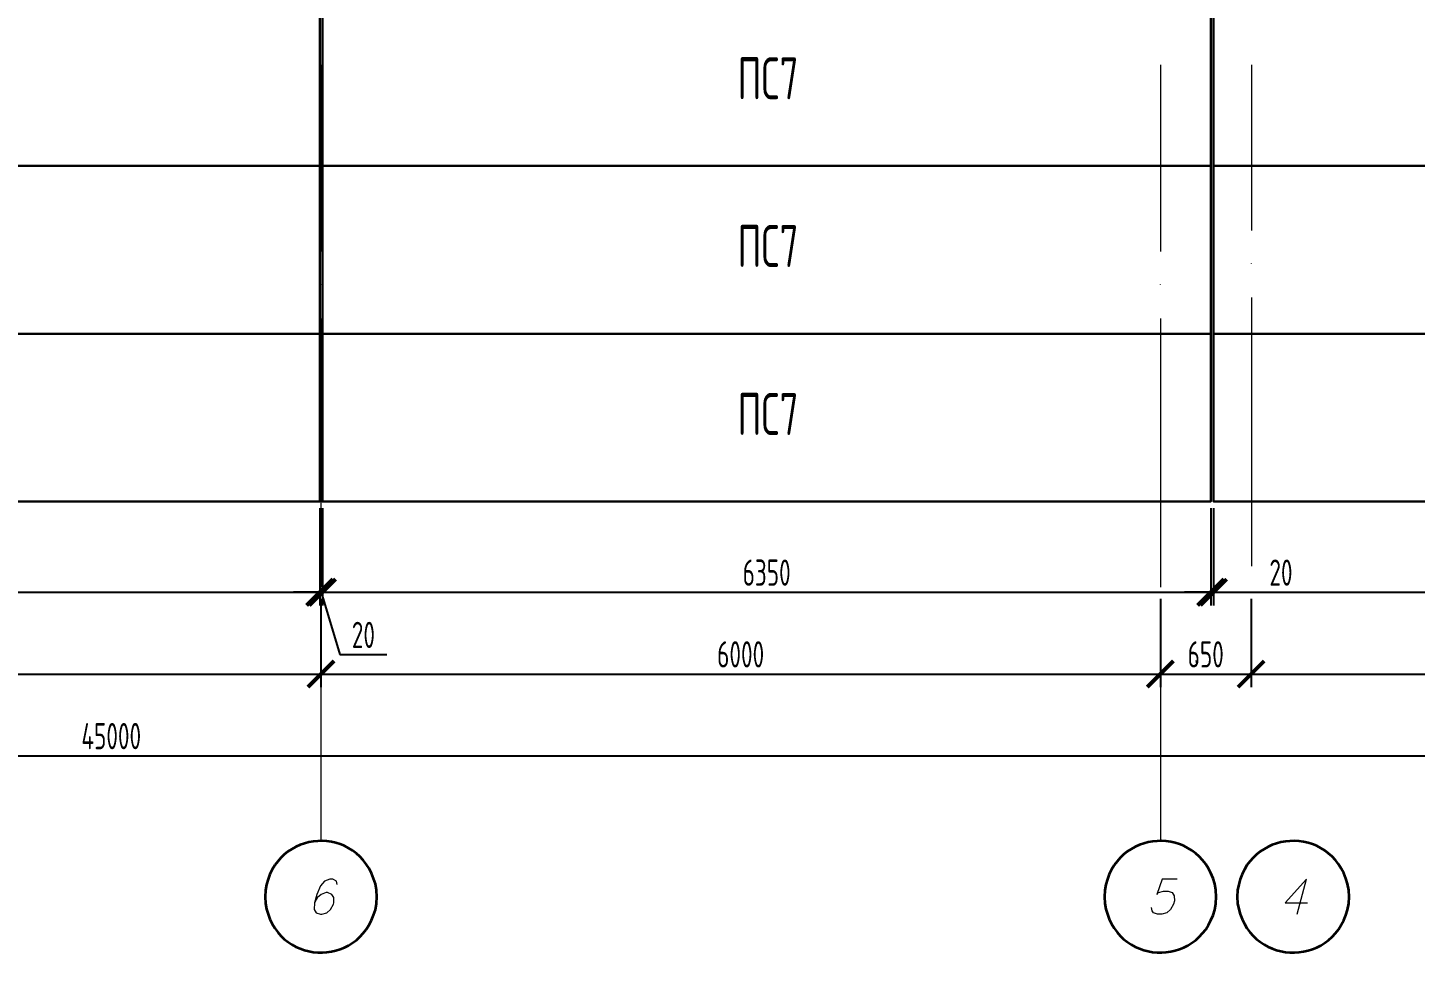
# Model space of a CAD drawing. Header units: millimetres. Extents: x 148937 to 2048786, y 870 to 351006.
# Drawn here: x 676127 to 686045, y 238842 to 245578 of the extents above; entities that cross this region are included whole.
import ezdxf

# ---------------------------------------------------------------- set-up
doc = ezdxf.new("R2010")
doc.units = ezdxf.units.MM
doc.layers.get('Defpoints').update_dxf_attribs({"color": 4})
doc.layers.add('PDF _Геометрия', color=7, linetype='Continuous')
doc.layers.add('PDF _Сплошная заливка', color=7, linetype='Continuous', true_color=0x007eff)
doc.layers.add('Размер', color=72, linetype='Continuous', lineweight=0)
doc.layers.add('Текстовые примечания', color=52, linetype='Continuous', lineweight=25)
doc.styles.add('_PP_Text Style', font='cs_gost2304.shx', dxfattribs={"width": 0.8})
doc.dimstyles.new('_PP_DIM Style', dxfattribs={"dimtxt": 2.5, "dimasz": 2.5, "dimexe": 1.25, "dimexo": 0.625, "dimtad": 1, "dimdec": 0, "dimrnd": 0.001, "dimtxsty": '_PP_Text Style', "dimblk": 'ARCHTICK', "dimcen": 2.5, "dimdle": 2, "dimadec": 0, "dimazin": 2, "dimtfac": 0.75, "dimtdec": 0, "dimtmove": 1, "dimatfit": 3, "dimfxl": 1, "dimtfill": 1, "dimtolj": 1, "dimarcsym": 0})

# ---------------------------------------------------------------- blocks, each defined once
blk = doc.blocks.new('_ArchTick')
at = {"color": 0, "linetype": 'ByBlock', "const_width": 0.15}
blk.add_lwpolyline([(-0.5, -0.5), (0.5, 0.5)], dxfattribs=at)
blk = doc.blocks.new('*D349')
at = {"layer": 'Defpoints', "color": 0, "ltscale": 75, "transparency": 16777216}
for p in [(654225.2, 240958.8), (699222, 240958.8), (699222, 240374.5)]:
    blk.add_point(p, dxfattribs=at)
at = {"layer": 'Размер', "color": 0, "lineweight": -2, "ltscale": 75, "transparency": 16777216}
for p, q in [((654225.2, 240912), (654225.2, 240280.8)), ((699222, 240912), (699222, 240280.8)), ((654075.2, 240374.5), (699372, 240374.5))]:
    blk.add_line(p, q, dxfattribs=at)
at = {"layer": 'Размер', "color": 0, "lineweight": -2, "ltscale": 75, "transparency": 16777216, "xscale": 187.5, "yscale": 187.5, "zscale": 187.5, "rotation": 180}
blk.add_blockref('_ArchTick', (654225.2, 240374.5), dxfattribs=at)
at = {"layer": 'Размер', "color": 0, "lineweight": -2, "ltscale": 75, "transparency": 16777216, "xscale": 187.5, "yscale": 187.5, "zscale": 187.5}
blk.add_blockref('_ArchTick', (699222, 240374.5), dxfattribs=at)
at = {"layer": 'Размер', "color": 0, "ltscale": 75, "transparency": 16777216, "insert": (676723.6, 240515.1), "char_height": 187.5, "attachment_point": 5, "style": '_PP_Text Style', "bg_fill": 3, "box_fill_scale": 1.1, "bg_fill_color": 256, "bg_fill_true_color": 13158600, "bg_fill_transparency": 0}
blk.add_mtext('\\A1;45000', dxfattribs=at)
blk = doc.blocks.new('*D271')
at = {"layer": 'Defpoints', "color": 0, "ltscale": 75, "transparency": 16777216}
for p in [(672223.1, 241543.2), (678223.1, 241543.2), (678223.1, 240958.8)]:
    blk.add_point(p, dxfattribs=at)
at = {"layer": 'Размер', "color": 0, "lineweight": -2, "ltscale": 75, "transparency": 16777216}
for p, q in [((672223.1, 241496.3), (672223.1, 240865.1)), ((678223.1, 241496.3), (678223.1, 240865.1)), ((672073.1, 240958.8), (678373.1, 240958.8))]:
    blk.add_line(p, q, dxfattribs=at)
at = {"layer": 'Размер', "color": 0, "lineweight": -2, "ltscale": 75, "transparency": 16777216, "xscale": 187.5, "yscale": 187.5, "zscale": 187.5, "rotation": 180}
blk.add_blockref('_ArchTick', (672223.1, 240958.8), dxfattribs=at)
at = {"layer": 'Размер', "color": 0, "lineweight": -2, "ltscale": 75, "transparency": 16777216, "xscale": 187.5, "yscale": 187.5, "zscale": 187.5}
blk.add_blockref('_ArchTick', (678223.1, 240958.8), dxfattribs=at)
at = {"layer": 'Размер', "color": 0, "ltscale": 75, "transparency": 16777216, "insert": (675223.1, 241099.5), "char_height": 187.5, "attachment_point": 5, "style": '_PP_Text Style', "bg_fill": 3, "box_fill_scale": 1.1, "bg_fill_color": 256, "bg_fill_true_color": 13158600, "bg_fill_transparency": 0}
blk.add_mtext('\\A1;6000', dxfattribs=at)
blk = doc.blocks.new('*D272')
at = {"layer": 'Defpoints', "color": 0, "ltscale": 75, "transparency": 16777216}
for p in [(678223.1, 241543.2), (684223.1, 241543.2), (684223.1, 240958.8)]:
    blk.add_point(p, dxfattribs=at)
at = {"layer": 'Размер', "color": 0, "lineweight": -2, "ltscale": 75, "transparency": 16777216}
for p, q in [((678223.1, 241496.3), (678223.1, 240865.1)), ((684223.1, 241496.3), (684223.1, 240865.1)), ((678073.1, 240958.8), (684373.1, 240958.8))]:
    blk.add_line(p, q, dxfattribs=at)
at = {"layer": 'Размер', "color": 0, "lineweight": -2, "ltscale": 75, "transparency": 16777216, "xscale": 187.5, "yscale": 187.5, "zscale": 187.5, "rotation": 180}
blk.add_blockref('_ArchTick', (678223.1, 240958.8), dxfattribs=at)
at = {"layer": 'Размер', "color": 0, "lineweight": -2, "ltscale": 75, "transparency": 16777216, "xscale": 187.5, "yscale": 187.5, "zscale": 187.5}
blk.add_blockref('_ArchTick', (684223.1, 240958.8), dxfattribs=at)
at = {"layer": 'Размер', "color": 0, "ltscale": 75, "transparency": 16777216, "insert": (681223.1, 241099.5), "char_height": 187.5, "attachment_point": 5, "style": '_PP_Text Style', "bg_fill": 3, "box_fill_scale": 1.1, "bg_fill_color": 256, "bg_fill_true_color": 13158600, "bg_fill_transparency": 0}
blk.add_mtext('\\A1;6000', dxfattribs=at)
blk = doc.blocks.new('*D351')
at = {"layer": 'Defpoints', "color": 0, "ltscale": 75, "transparency": 16777216}
for p in [(684223.1, 241543.2), (684872, 241543.2), (684872, 240958.8)]:
    blk.add_point(p, dxfattribs=at)
at = {"layer": 'Размер', "color": 0, "lineweight": -2, "ltscale": 75, "transparency": 16777216}
for p, q in [((684223.1, 241496.3), (684223.1, 240865.1)), ((684872, 241496.3), (684872, 240865.1)), ((684073.1, 240958.8), (685022, 240958.8))]:
    blk.add_line(p, q, dxfattribs=at)
at = {"layer": 'Размер', "color": 0, "lineweight": -2, "ltscale": 75, "transparency": 16777216, "xscale": 187.5, "yscale": 187.5, "zscale": 187.5, "rotation": 180}
blk.add_blockref('_ArchTick', (684223.1, 240958.8), dxfattribs=at)
at = {"layer": 'Размер', "color": 0, "lineweight": -2, "ltscale": 75, "transparency": 16777216, "xscale": 187.5, "yscale": 187.5, "zscale": 187.5}
blk.add_blockref('_ArchTick', (684872, 240958.8), dxfattribs=at)
at = {"layer": 'Размер', "color": 0, "ltscale": 75, "transparency": 16777216, "insert": (684547.5, 241099.5), "char_height": 187.5, "attachment_point": 5, "style": '_PP_Text Style', "bg_fill": 3, "box_fill_scale": 1.1, "bg_fill_color": 256, "bg_fill_true_color": 13158600, "bg_fill_transparency": 0}
blk.add_mtext('\\A1;650', dxfattribs=at)
blk = doc.blocks.new('*D273')
at = {"layer": 'Defpoints', "color": 0, "ltscale": 75, "transparency": 16777216}
for p in [(684872, 241543.2), (689222, 241543.2), (689222, 240958.8)]:
    blk.add_point(p, dxfattribs=at)
at = {"layer": 'Размер', "color": 0, "lineweight": -2, "ltscale": 75, "transparency": 16777216}
for p, q in [((684872, 241496.3), (684872, 240865.1)), ((689222, 241496.3), (689222, 240865.1)), ((684722, 240958.8), (689372, 240958.8))]:
    blk.add_line(p, q, dxfattribs=at)
at = {"layer": 'Размер', "color": 0, "lineweight": -2, "ltscale": 75, "transparency": 16777216, "xscale": 187.5, "yscale": 187.5, "zscale": 187.5, "rotation": 180}
blk.add_blockref('_ArchTick', (684872, 240958.8), dxfattribs=at)
at = {"layer": 'Размер', "color": 0, "lineweight": -2, "ltscale": 75, "transparency": 16777216, "xscale": 187.5, "yscale": 187.5, "zscale": 187.5}
blk.add_blockref('_ArchTick', (689222, 240958.8), dxfattribs=at)
at = {"layer": 'Размер', "color": 0, "ltscale": 75, "transparency": 16777216, "insert": (687047, 241099.5), "char_height": 187.5, "attachment_point": 5, "style": '_PP_Text Style', "bg_fill": 3, "box_fill_scale": 1.1, "bg_fill_color": 256, "bg_fill_true_color": 13158600, "bg_fill_transparency": 0}
blk.add_mtext('\\A1;4350', dxfattribs=at)
blk = doc.blocks.new('*D358')
at = {"layer": 'Defpoints', "color": 0, "ltscale": 75, "transparency": 16777216}
for p in [(672233.8, 242191.9), (678214.5, 242191.9), (678214.5, 241543.2)]:
    blk.add_point(p, dxfattribs=at)
at = {"layer": 'Размер', "color": 0, "lineweight": -2, "ltscale": 75, "transparency": 16777216}
for p, q in [((672233.8, 242145), (672233.8, 241449.4)), ((678214.5, 242145), (678214.5, 241449.4)), ((672083.8, 241543.2), (678364.5, 241543.2))]:
    blk.add_line(p, q, dxfattribs=at)
at = {"layer": 'Размер', "color": 0, "lineweight": -2, "ltscale": 75, "transparency": 16777216, "xscale": 187.5, "yscale": 187.5, "zscale": 187.5, "rotation": 180}
blk.add_blockref('_ArchTick', (672233.8, 241543.2), dxfattribs=at)
at = {"layer": 'Размер', "color": 0, "lineweight": -2, "ltscale": 75, "transparency": 16777216, "xscale": 187.5, "yscale": 187.5, "zscale": 187.5}
blk.add_blockref('_ArchTick', (678214.5, 241543.2), dxfattribs=at)
at = {"layer": 'Размер', "color": 0, "ltscale": 75, "transparency": 16777216, "insert": (675224.2, 241683.8), "char_height": 187.5, "attachment_point": 5, "style": '_PP_Text Style', "bg_fill": 3, "box_fill_scale": 1.1, "bg_fill_color": 256, "bg_fill_true_color": 13158600, "bg_fill_transparency": 0}
blk.add_mtext('\\A1;5980', dxfattribs=at)
blk = doc.blocks.new('*D359')
at = {"layer": 'Defpoints', "color": 0, "ltscale": 75, "transparency": 16777216}
for p in [(678214.5, 242191.9), (678233.8, 242191.9), (678233.8, 241543.2)]:
    blk.add_point(p, dxfattribs=at)
at = {"layer": 'Размер', "color": 0, "lineweight": -2, "ltscale": 75, "transparency": 16777216}
for p, q in [((678214.5, 242145), (678214.5, 241449.4)), ((678233.8, 242145), (678233.8, 241449.4)), ((678214.5, 241543.2), (678027, 241543.2)), ((678214.5, 241543.2), (678233.8, 241543.2)), ((678214.5, 241543.2), (678233.8, 241543.2)), ((678224.2, 241543.2), (678357.8, 241097.8)), ((678233.8, 241543.2), (678421.3, 241543.2)), ((678357.8, 241097.8), (678694.4, 241097.8))]:
    blk.add_line(p, q, dxfattribs=at)
at = {"layer": 'Размер', "color": 0, "lineweight": -2, "ltscale": 75, "transparency": 16777216, "xscale": 187.5, "yscale": 187.5, "zscale": 187.5}
blk.add_blockref('_ArchTick', (678214.5, 241543.2), dxfattribs=at)
at = {"layer": 'Размер', "color": 0, "lineweight": -2, "ltscale": 75, "transparency": 16777216, "xscale": 187.5, "yscale": 187.5, "zscale": 187.5, "rotation": 180}
blk.add_blockref('_ArchTick', (678233.8, 241543.2), dxfattribs=at)
at = {"layer": 'Размер', "color": 0, "ltscale": 75, "transparency": 16777216, "insert": (678526.1, 241238.5), "char_height": 187.5, "attachment_point": 5, "style": '_PP_Text Style', "bg_fill": 3, "box_fill_scale": 1.1, "bg_fill_color": 256, "bg_fill_true_color": 13158600, "bg_fill_transparency": 0}
blk.add_mtext('\\A1;20', dxfattribs=at)
blk = doc.blocks.new('*D360')
at = {"layer": 'Defpoints', "color": 0, "ltscale": 75, "transparency": 16777216}
for p in [(678233.8, 242191.9), (684584, 242191.9), (684584, 241543.2)]:
    blk.add_point(p, dxfattribs=at)
at = {"layer": 'Размер', "color": 0, "lineweight": -2, "ltscale": 75, "transparency": 16777216}
for p, q in [((678233.8, 242145), (678233.8, 241449.4)), ((684584, 242145), (684584, 241449.4)), ((678083.8, 241543.2), (684734, 241543.2))]:
    blk.add_line(p, q, dxfattribs=at)
at = {"layer": 'Размер', "color": 0, "lineweight": -2, "ltscale": 75, "transparency": 16777216, "xscale": 187.5, "yscale": 187.5, "zscale": 187.5, "rotation": 180}
blk.add_blockref('_ArchTick', (678233.8, 241543.2), dxfattribs=at)
at = {"layer": 'Размер', "color": 0, "lineweight": -2, "ltscale": 75, "transparency": 16777216, "xscale": 187.5, "yscale": 187.5, "zscale": 187.5}
blk.add_blockref('_ArchTick', (684584, 241543.2), dxfattribs=at)
at = {"layer": 'Размер', "color": 0, "ltscale": 75, "transparency": 16777216, "insert": (681408.9, 241683.8), "char_height": 187.5, "attachment_point": 5, "style": '_PP_Text Style', "bg_fill": 3, "box_fill_scale": 1.1, "bg_fill_color": 256, "bg_fill_true_color": 13158600, "bg_fill_transparency": 0}
blk.add_mtext('\\A1;6350', dxfattribs=at)
blk = doc.blocks.new('*D361')
at = {"layer": 'Defpoints', "color": 0, "ltscale": 75, "transparency": 16777216}
for p in [(684584, 242191.9), (684603.3, 242191.9), (684603.3, 241543.2)]:
    blk.add_point(p, dxfattribs=at)
at = {"layer": 'Размер', "color": 0, "lineweight": -2, "ltscale": 75, "transparency": 16777216}
for p, q in [((684584, 242145), (684584, 241449.4)), ((684603.3, 242145), (684603.3, 241449.4)), ((684584, 241543.2), (684396.5, 241543.2)), ((684584, 241543.2), (684603.3, 241543.2)), ((684603.3, 241543.2), (684790.8, 241543.2))]:
    blk.add_line(p, q, dxfattribs=at)
at = {"layer": 'Размер', "color": 0, "lineweight": -2, "ltscale": 75, "transparency": 16777216, "xscale": 187.5, "yscale": 187.5, "zscale": 187.5}
blk.add_blockref('_ArchTick', (684584, 241543.2), dxfattribs=at)
at = {"layer": 'Размер', "color": 0, "lineweight": -2, "ltscale": 75, "transparency": 16777216, "xscale": 187.5, "yscale": 187.5, "zscale": 187.5, "rotation": 180}
blk.add_blockref('_ArchTick', (684603.3, 241543.2), dxfattribs=at)
at = {"layer": 'Размер', "color": 0, "ltscale": 75, "transparency": 16777216, "insert": (685085.3, 241683.8), "char_height": 187.5, "attachment_point": 5, "style": '_PP_Text Style', "bg_fill": 3, "box_fill_scale": 1.1, "bg_fill_color": 256, "bg_fill_true_color": 13158600, "bg_fill_transparency": 0}
blk.add_mtext('\\A1;20', dxfattribs=at)
blk = doc.blocks.new('*D362')
at = {"layer": 'Defpoints', "color": 0, "ltscale": 75, "transparency": 16777216}
for p in [(684603.3, 242191.9), (689213.4, 242191.9), (689213.4, 241543.2)]:
    blk.add_point(p, dxfattribs=at)
at = {"layer": 'Размер', "color": 0, "lineweight": -2, "ltscale": 75, "transparency": 16777216}
for p, q in [((684603.3, 242145), (684603.3, 241449.4)), ((689213.4, 242145), (689213.4, 241449.4)), ((684453.3, 241543.2), (689363.4, 241543.2))]:
    blk.add_line(p, q, dxfattribs=at)
at = {"layer": 'Размер', "color": 0, "lineweight": -2, "ltscale": 75, "transparency": 16777216, "xscale": 187.5, "yscale": 187.5, "zscale": 187.5, "rotation": 180}
blk.add_blockref('_ArchTick', (684603.3, 241543.2), dxfattribs=at)
at = {"layer": 'Размер', "color": 0, "lineweight": -2, "ltscale": 75, "transparency": 16777216, "xscale": 187.5, "yscale": 187.5, "zscale": 187.5}
blk.add_blockref('_ArchTick', (689213.4, 241543.2), dxfattribs=at)
at = {"layer": 'Размер', "color": 0, "ltscale": 75, "transparency": 16777216, "insert": (686908.4, 241683.8), "char_height": 187.5, "attachment_point": 5, "style": '_PP_Text Style', "bg_fill": 3, "box_fill_scale": 1.1, "bg_fill_color": 256, "bg_fill_true_color": 13158600, "bg_fill_transparency": 0}
blk.add_mtext('\\A1;4610', dxfattribs=at)

msp = doc.modelspace()

# ---------------------------------------------------------------- linework, layer by layer
at = {"layer": 'PDF _Геометрия', "color": 7, "lineweight": 30}
for points in [[(672233.82754, 245790.20235), (672233.82754, 244591.49185), (678214.49045, 244591.49185), (678214.49045, 245790.20235)], [(678233.82536, 245790.20235), (678233.82536, 244591.49185), (684583.98355, 244591.49185), (684583.98355, 245790.20235)], [(684603.31624, 245790.20235), (684603.31624, 244591.49185), (689213.41058, 244591.49185), (689213.41058, 245790.20235)], [(672233.82754, 244591.49158), (672233.82754, 243390.63281), (678214.49045, 243390.63281), (678214.49045, 244591.49158)], [(678233.82536, 244591.49158), (678233.82536, 243390.63281), (684583.98355, 243390.63281), (684583.98355, 244591.49158)], [(672233.82754, 243390.63242), (672233.82754, 242191.92191), (678214.49045, 242191.92191), (678214.49045, 243390.63242)], [(678233.82536, 243390.63242), (678233.82536, 242191.92191), (684583.98355, 242191.92191), (684583.98355, 243390.63242)], [(684603.31624, 243390.63242), (684603.31624, 242191.92191), (689213.41076, 242191.92191), (689213.41076, 243390.63242)]]:
    msp.add_lwpolyline(points, close=True, dxfattribs=at)
at = {"layer": 'PDF _Геометрия', "color": 7, "lineweight": 5}
for points in [[(678223.08247, 245313.29506), (678223.08247, 243979.24635)], [(684223.08029, 245313.29506), (684223.08029, 243979.24635)], [(684873.99272, 245313.29506), (684873.99272, 244129.62211)], [(684873.99272, 243891.17003), (684873.99272, 243893.31826)], [(678223.08247, 243740.79372), (678223.08247, 243742.94195)], [(684223.08029, 243740.79372), (684223.08029, 243742.94195)], [(684873.99272, 243650.5675), (684873.99272, 241730.05286)], [(678223.08247, 243500.19229), (678223.08247, 241579.67764)], [(684223.08029, 243500.19229), (684223.08029, 241579.67764)], [(684873.99272, 241489.45196), (684873.99272, 241491.60018)], [(678223.08247, 241341.22379), (678223.08247, 241343.37201)], [(684223.08029, 241341.22379), (684223.08029, 241343.37201)]]:
    msp.add_lwpolyline(points, dxfattribs=at)
at = {"layer": 'PDF _Геометрия', "color": 7, "lineweight": 30}
msp.add_lwpolyline([(688523.82999, 243390.63281), (689213.41076, 243390.63281), (689213.41076, 244591.49158), (684603.31624, 244591.49158), (684603.31624, 243390.63281), (687213.41177, 243390.63281)], dxfattribs=at)
at = {"layer": 'PDF _Геометрия', "color": 7, "lineweight": 9}
for points in [[(678214.48992, 241463.67385), (678214.48992, 241742.94332)], [(678233.82536, 241463.67385), (678233.82536, 241742.94332)], [(684583.98299, 241463.67385), (684583.98299, 241742.94332)], [(684603.31624, 241463.67385), (684603.31624, 241742.94332)], [(678223.08247, 240879.35592), (678223.08247, 241158.62539)], [(684223.08029, 240879.35592), (684223.08029, 241158.62539)], [(684873.99272, 240879.35592), (684873.99272, 241158.62539)]]:
    msp.add_lwpolyline(points, close=True, dxfattribs=at)
for points in [[(678214.48992, 241543.15762), (678064.11405, 241543.15762)], [(684682.80177, 241543.15762), (678132.85845, 241543.15762)], [(678233.82536, 241543.15762), (678214.49132, 241543.15762), (678233.82536, 241543.15762)], [(678233.82536, 241543.15762), (678384.20123, 241543.15762)], [(684583.98299, 241543.15762), (684433.60712, 241543.15762)], [(684603.31624, 241543.15762), (684583.9822, 241543.15762), (684603.31624, 241543.15762)], [(684603.31624, 241543.15762), (684753.69211, 241543.15762)]]:
    msp.add_lwpolyline(points, dxfattribs=at)
at = {"layer": 'PDF _Геометрия', "color": 7, "lineweight": 15}
for points in [[(678339.09778, 239455.07972), (678334.80132, 239478.71023), (678306.87436, 239491.59959), (678285.39208, 239491.59959), (678248.87221, 239478.71023), (678218.79702, 239444.33858), (678193.01829, 239384.18821), (678175.83247, 239324.03783), (678173.68424, 239276.77682), (678188.72184, 239253.14632), (678218.79702, 239242.40518), (678229.53816, 239242.40518), (678263.90981, 239253.14632), (678291.83677, 239276.77682), (678313.31904, 239313.29669), (678315.46727, 239324.03783), (678315.46727, 239360.5577), (678300.42968, 239384.18821), (678270.35449, 239397.07757), (678259.61335, 239397.07757), (678225.24171, 239384.18821), (678197.31475, 239360.5577), (678175.83247, 239324.03783)], [(684343.39467, 239491.60029), (684235.98328, 239491.60029), (684197.31518, 239384.18891), (684210.20455, 239397.07827), (684246.72442, 239407.81941), (684278.94784, 239407.81941), (684306.8748, 239397.07827), (684321.91239, 239373.44777), (684324.06062, 239336.9279), (684317.61594, 239313.29739), (684296.13366, 239276.77752), (684270.35493, 239253.14702), (684233.83506, 239242.40588), (684201.61164, 239242.40588), (684173.68468, 239253.14702), (684165.09177, 239266.03638), (684160.79531, 239289.66689)], [(685200.53709, 239242.40588), (685267.13215, 239491.60029), (685114.60798, 239324.03853), (685275.72506, 239324.03853)]]:
    msp.add_lwpolyline(points, dxfattribs=at)
at = {"layer": 'PDF _Геометрия', "color": 7, "lineweight": 35}
for points in [[(678611.92427, 239274.6289), (678620.51718, 239319.74168), (678622.66541, 239367.00269), (678620.51718, 239414.2637), (678611.92427, 239459.37648)], [(684611.9227, 239274.6289), (684620.51561, 239319.74168), (684622.66383, 239367.00269), (684620.51561, 239414.2637), (684611.9227, 239459.37648)], [(685561.44004, 239274.6289), (685570.03295, 239319.74168), (685572.18118, 239367.00269), (685570.03295, 239414.2637), (685561.44004, 239459.37648)], [(677825.67293, 239414.2637), (677823.5247, 239367.00269), (677825.67293, 239319.74168)], [(683825.67135, 239414.2637), (683823.52313, 239367.00269), (683825.67135, 239319.74168)], [(684775.1887, 239414.2637), (684773.04047, 239367.00269), (684775.1887, 239319.74168)]]:
    msp.add_lwpolyline(points, dxfattribs=at)
for points in [[(678611.92427, 239459.37648), (678494.23719, 239892.28017), (677893.9866, 239857.01343), (677825.67293, 239414.2637)], [(684611.9227, 239459.37648), (684494.23562, 239892.28017), (683893.98503, 239857.01343), (683825.67135, 239414.2637)], [(685561.44004, 239459.37648), (685443.75297, 239892.28017), (684843.50238, 239857.01343), (684775.1887, 239414.2637)], [(677825.67293, 239319.74168), (677893.9866, 238876.99195), (678494.23719, 238841.72521), (678611.92427, 239274.6289)], [(683825.67135, 239319.74168), (683893.98503, 238876.99195), (684494.23562, 238841.72521), (684611.9227, 239274.6289)], [(684775.1887, 239319.74168), (684843.50238, 238876.99195), (685443.75297, 238841.72521), (685561.44004, 239274.6289)]]:
    msp.add_open_spline(points, degree=3, dxfattribs=at)
at = {"layer": 'PDF _Сплошная заливка', "color": 7, "lineweight": 9, "transparency": 33554559}
for points in [[(678130.7103, 241476.56312), (678145.74789, 241461.52553), (678281.08617, 241626.93899)], [(678130.7103, 241476.56312), (678145.74789, 241461.52553), (678281.08617, 241626.93899)], [(678145.74727, 241461.52505), (678281.08556, 241626.93851), (678296.12314, 241609.75269)], [(678145.74727, 241461.52505), (678281.08556, 241626.93851), (678296.12314, 241609.75269)], [(678300.41986, 241626.93943), (678167.2298, 241461.52597), (678150.04399, 241476.56356)], [(678300.41986, 241626.93943), (678167.2298, 241461.52597), (678150.04399, 241476.56356)], [(678317.60497, 241609.75213), (678300.41916, 241626.93794), (678167.2291, 241461.52448)], [(678317.60497, 241609.75213), (678300.41916, 241626.93794), (678167.2291, 241461.52448)], [(684500.20118, 241476.56312), (684515.23877, 241461.52553), (684650.57705, 241626.93899)], [(684500.20118, 241476.56312), (684515.23877, 241461.52553), (684650.57705, 241626.93899)], [(684515.23816, 241461.52505), (684650.57644, 241626.93851), (684665.61403, 241609.75269)], [(684515.23816, 241461.52505), (684650.57644, 241626.93851), (684665.61403, 241609.75269)], [(684669.91293, 241626.93943), (684536.72287, 241461.52597), (684519.53706, 241476.56356)], [(684669.91293, 241626.93943), (684536.72287, 241461.52597), (684519.53706, 241476.56356)], [(684687.09804, 241609.75213), (684669.91223, 241626.93794), (684536.72218, 241461.52448)], [(684687.09804, 241609.75213), (684669.91223, 241626.93794), (684536.72218, 241461.52448)], [(678289.67698, 241042.6215), (678156.48692, 240875.05982), (678141.44933, 240892.24563)], [(678141.451, 240892.24519), (678156.48858, 240875.05938), (678289.67864, 241042.62106)], [(678156.48797, 240875.06008), (678289.67803, 241042.62176), (678306.86384, 241025.43595)], [(678306.86428, 241025.43529), (678289.67846, 241042.62111), (678156.48841, 240875.05942)]]:
    msp.add_solid(points, dxfattribs=at)

# ---------------------------------------------------------------- texts
at = {"layer": 'Текстовые примечания', "color": 7, "ltscale": 75, "char_height": 300, "attachment_point": 5, "style": '_PP_Text Style'}
for insert in [(681418.57189, 245216.57997), (681418.57189, 244017.8692), (681418.57189, 242817.01004)]:
    msp.add_mtext_dynamic_manual_height_columns('\\pxqc;ПС7', width=6369.4930712, gutter_width=75, heights=[1198.7105], dxfattribs=dict(at, insert=insert))

# ---------------------------------------------------------------- next in the draw order: dimensions: what is measured, and where the dimension line sits
at = {"layer": 'Размер', "color": 7, "ltscale": 75}
dim = msp.add_linear_dim(base=(699221.99812, 240374.52177), p1=(654225.24154, 240958.8397), p2=(699221.99812, 240958.8397), text='45000', dimstyle='_PP_DIM Style', override={"dimscale": 75}, dxfattribs=at)
dim.commit()
dim.dimension.update_dxf_attribs({"geometry": '*D349', "text_midpoint": (676723.61983, 240515.14677)})

# ---------------------------------------------------------------- next in the draw order: linework, layer by layer
at = {"layer": 'PDF _Геометрия', "color": 7, "lineweight": 9}
msp.add_lwpolyline([(699322.98723, 240374.52092), (654124.2753, 240374.52092)], dxfattribs=at)

# ---------------------------------------------------------------- next in the draw order: dimensions: what is measured, and where the dimension line sits
at = {"layer": 'Размер', "color": 7, "ltscale": 75}
dim = msp.add_linear_dim(base=(678223.08247, 240958.8397), p1=(672223.08684, 241543.15762), p2=(678223.08247, 241543.15762), dimstyle='_PP_DIM Style', override={"dimscale": 75}, dxfattribs=at)
dim.commit()
dim.dimension.update_dxf_attribs({"geometry": '*D271', "text_midpoint": (675223.08466, 241099.4647)})

# ---------------------------------------------------------------- next in the draw order: dimensions: what is measured, and where the dimension line sits
dim = msp.add_linear_dim(base=(684223.08029, 240958.8397), p1=(678223.08247, 241543.15762), p2=(684223.08029, 241543.15762), dimstyle='_PP_DIM Style', override={"dimscale": 75}, dxfattribs=at)
dim.commit()
dim.dimension.update_dxf_attribs({"geometry": '*D272', "text_midpoint": (681223.08138, 241099.4647)})

# ---------------------------------------------------------------- next in the draw order: linework, layer by layer
at = {"layer": 'PDF _Геометрия', "color": 7, "lineweight": 9}
msp.add_lwpolyline([(678324.06079, 240958.83912), (672124.27547, 240958.83912)], dxfattribs=at)
at = {"layer": 'PDF _Сплошная заливка', "color": 7, "lineweight": 9, "transparency": 33554559}
for points in [[(678289.68836, 241042.62096), (678156.49825, 240875.0592), (678141.46065, 240892.24502)], [(678141.46231, 240892.24459), (678156.49991, 240875.05876), (678289.69003, 241042.62053)], [(678156.4993, 240875.05946), (678289.68941, 241042.62123), (678306.87524, 241025.4354)], [(678306.87567, 241025.43475), (678289.68985, 241042.62057), (678156.49973, 240875.05881)]]:
    msp.add_solid(points, dxfattribs=at)

# ---------------------------------------------------------------- next in the draw order: dimensions: what is measured, and where the dimension line sits
at = {"layer": 'Размер', "color": 7, "ltscale": 75}
for base, p1, p2, text, picture, middle in [((678214.49045, 241543.15762), (672233.82754, 242191.92191), (678214.49045, 242191.92191), '5980', '*D358', (675224.159, 241683.78262)), ((684872.00367, 240958.8397), (684223.08029, 241543.15762), (684872.00367, 241543.15762), '650', '*D351', (684547.54198, 241099.4647))]:
    dim = msp.add_linear_dim(base=base, p1=p1, p2=p2, text=text, dimstyle='_PP_DIM Style', override={"dimscale": 75}, dxfattribs=at)
    dim.commit()
    dim.dimension.update_dxf_attribs({"geometry": picture, "text_midpoint": middle})

# ---------------------------------------------------------------- next in the draw order: linework, layer by layer
at = {"layer": 'PDF _Геометрия', "color": 7, "lineweight": 5}
msp.add_lwpolyline([(684223.09444, 241100.62294), (684223.09444, 239766.5736)], dxfattribs=at)
at = {"layer": 'PDF _Геометрия', "color": 7, "lineweight": 25}
msp.add_lwpolyline([(684485.17779, 241031.87974), (684480.88133, 241055.51024)], dxfattribs=at)
at = {"layer": 'PDF _Геометрия', "color": 7, "lineweight": 9}
msp.add_lwpolyline([(684324.06141, 240958.83912), (678124.27609, 240958.83912)], dxfattribs=at)
at = {"layer": 'PDF _Сплошная заливка', "color": 7, "lineweight": 9, "transparency": 33554559}
for points in [[(684139.3126, 240892.24459), (684156.49842, 240875.05876), (684289.68854, 241042.62053)], [(684289.68898, 241042.62096), (684156.49886, 240875.0592), (684139.31304, 240892.24502)], [(684156.49991, 240875.05946), (684289.69003, 241042.62123), (684306.87585, 241025.4354)], [(684306.87628, 241025.43475), (684289.69046, 241042.62057), (684156.50034, 240875.05881)]]:
    msp.add_solid(points, dxfattribs=at)

# ---------------------------------------------------------------- next in the draw order: dimensions: what is measured, and where the dimension line sits
at = {"layer": 'Размер', "color": 7, "ltscale": 75}
dim = msp.add_linear_dim(base=(678233.82536, 241543.15762), p1=(678214.49045, 242191.92191), p2=(678233.82536, 242191.92191), text='20', dimstyle='_PP_DIM Style', override={"dimscale": 75}, dxfattribs=at)
dim.commit()
dim.dimension.update_dxf_attribs({"geometry": '*D359', "text_midpoint": (678404.62665, 241238.47012)})
dim = msp.add_linear_dim(base=(689222.00367, 240958.8397), p1=(684872.00367, 241543.15762), p2=(689222.00367, 241543.15762), dimstyle='_PP_DIM Style', override={"dimscale": 75}, dxfattribs=at)
dim.commit()
dim.dimension.update_dxf_attribs({"geometry": '*D273', "text_midpoint": (687047.00367, 241099.4647)})

# ---------------------------------------------------------------- next in the draw order: linework, layer by layer
at = {"layer": 'PDF _Геометрия', "color": 7, "lineweight": 5}
msp.add_lwpolyline([(678223.09383, 241100.62294), (678223.09383, 239766.5736)], dxfattribs=at)
at = {"layer": 'PDF _Геометрия', "color": 7, "lineweight": 9}
for points in [[(684972.826, 240958.83912), (684124.27602, 240958.83912)], [(689322.98712, 240958.83912), (684773.04075, 240958.83912)]]:
    msp.add_lwpolyline(points, dxfattribs=at)
at = {"layer": 'PDF _Сплошная заливка', "color": 7, "lineweight": 9, "transparency": 33554559}
for points in [[(684940.60171, 241042.62096), (684805.26336, 240875.0592), (684790.22577, 240892.24502)], [(684790.22752, 240892.24459), (684805.26511, 240875.05876), (684940.60346, 241042.62053)], [(684805.2645, 240875.05946), (684940.60285, 241042.62123), (684955.64044, 241025.4354)], [(684955.64088, 241025.43475), (684940.60328, 241042.62057), (684805.26494, 240875.05881)]]:
    msp.add_solid(points, dxfattribs=at)

# ---------------------------------------------------------------- next in the draw order: dimensions: what is measured, and where the dimension line sits
at = {"layer": 'Размер', "color": 7, "ltscale": 75}
dim = msp.add_linear_dim(base=(684583.98355, 241543.15762), p1=(678233.82536, 242191.92191), p2=(684583.98355, 242191.92191), dimstyle='_PP_DIM Style', override={"dimscale": 75}, dxfattribs=at)
dim.commit()
dim.dimension.update_dxf_attribs({"geometry": '*D360', "text_midpoint": (681408.90445, 241683.78262)})

# ---------------------------------------------------------------- next in the draw order: dimensions: what is measured, and where the dimension line sits
dim = msp.add_linear_dim(base=(684603.31624, 241543.15762), p1=(684583.98355, 242191.92191), p2=(684603.31624, 242191.92191), text='20', dimstyle='_PP_DIM Style', override={"dimscale": 75}, dxfattribs=at)
dim.commit()
dim.dimension.update_dxf_attribs({"geometry": '*D361', "text_midpoint": (685085.3462, 241543.15762), "dimtype": 160})

# ---------------------------------------------------------------- next in the draw order: dimensions: what is measured, and where the dimension line sits
dim = msp.add_linear_dim(base=(689213.41076, 241543.15762), p1=(684603.31624, 242191.92191), p2=(689213.41076, 242191.92191), dimstyle='_PP_DIM Style', override={"dimscale": 75}, dxfattribs=at)
dim.commit()
dim.dimension.update_dxf_attribs({"geometry": '*D362', "text_midpoint": (686908.3635, 241683.78262)})

doc.saveas('drawing.dxf')
